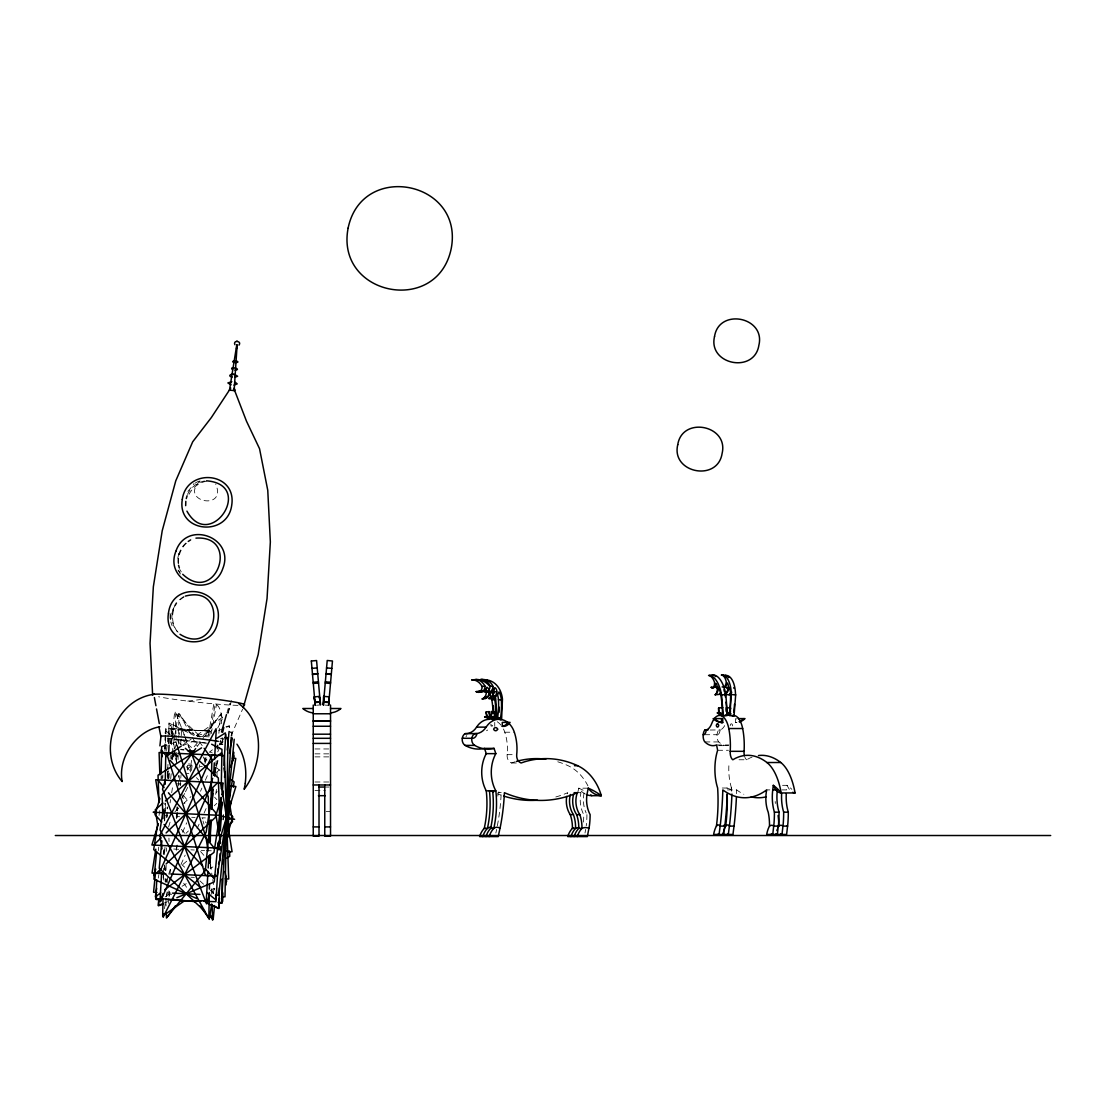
<?xml version="1.0" encoding="UTF-8"?>
<svg xmlns="http://www.w3.org/2000/svg" width="1106" height="1106" viewBox="0 0 1106 1106"><rect width="100%" height="100%" fill="white"/><g stroke="black" fill="none" stroke-linecap="round" stroke-linejoin="round"><path stroke-width="0.75" stroke-dasharray="5 3.75" d="M217.135 777.103L216.486 760.762M170.13 613.388L170.048 619.65L172.107 625.789M170.628 619.719L170.711 613.457M161.061 779.08L161.13 775.652M161.932 779.163L162.001 775.735M163.37 880.072L163.467 874.943M163.508 873.228L163.605 868.099M163.854 854.413L163.923 850.984M164.518 820.196L164.614 815.053M164.642 813.352L164.835 803.08M165.817 882.118L165.886 878.703M166.052 870.145L166.149 865.016M166.412 851.33L166.467 847.901M167.061 817.113L167.255 806.841M167.808 777.753L168.001 767.495M168.458 743.536L168.624 734.992M168.651 733.278L168.859 723.006L193.937 735.462M176.352 850.224L176.518 841.666M176.974 817.721L177.071 812.578M177.112 810.878L177.167 807.449M178.08 759.545L178.177 754.416M178.37 744.144L178.536 735.601M178.578 733.886L178.965 713.356L194.449 734.854M223.122 819.864L223.246 813.021M228.942 736.098L229.136 725.826L225.928 726.822M187.343 770.066L187.605 765.172M158.504 850.625L158.697 847.168M162.734 778.265L162.928 774.822M164.435 748.969L165.25 735.186M165.347 733.472L165.651 728.301L212.172 731.343M164.946 751.347L166.259 728.951L210.9 731.038M164.67 821.011L165.665 803.785M167.282 776.218L167.587 771.048M167.683 769.334L167.988 764.163M169.19 743.481L170.103 727.983L210.734 731.508M163.163 877.998L163.564 871.099M164.683 852.159L164.974 846.989M166.688 817.693L167.296 807.366M169.011 778.071L169.508 769.458M170.117 759.117L170.31 755.675M171.015 743.619L171.527 735.006M171.624 733.278L171.831 729.836L210.721 730.762M176.379 818.675L177.084 806.62M178.301 785.937L178.896 775.61M180.707 744.601L181.522 730.817L211.509 730.223M231.306 735.449L231.513 731.992L228.071 731.84M231.914 736.098L232.108 732.656L228.79 732.435M166.619 750.559L167.794 738.559M167.974 736.845L169.329 723.13L200.048 737.038M168.292 743.066L168.789 737.923M164.448 815.15L165.637 803.15M168.001 779.149L168.845 770.578M171.375 744.85L174.596 712.278L200.366 736.582M163.259 854.122L163.591 850.694M170.697 778.679L171.209 773.523M172.55 759.808L173.061 754.665M168.416 903.367L168.914 898.224M169.08 896.51L169.757 889.639M176.863 817.624L177.375 812.481M177.541 810.767L177.872 807.339M180.071 785.053L180.582 779.896M180.748 778.182L181.094 774.753M215.656 765.864L216.168 760.721M218.877 733.292L220.73 714.421L202.661 736.444M228.596 736.237L229.606 725.937L224.947 727.914M223.011 819.781L223.689 812.924M190.301 772.002L191.49 760.334M720.103 729.863L720.02 730.596A5.834 2.724 -90 0 1 717.075 734.674M191.476 770.536L192.43 762.449M728.481 745.527A41.89 19.535 -90 0 1 718.803 741.932A6.553 3.055 -90 0 1 717.061 734.716L717.227 733.527A6.553 3.055 -90 0 1 718.803 730.001L720.103 729.919A17.89 8.336 -90 0 0 725.26 724.43M159.043 815.481L160.107 808.652M170.283 743.785L171.084 738.67M171.347 736.969L172.149 731.84L174.734 733.928M167.296 775.831L168.098 770.702M168.071 778.721L169.412 770.177M171.292 758.232L171.817 754.817M172.094 753.117L178.508 712.153L191.642 736.002M158.296 878.067L158.835 874.666M170.075 802.97L170.614 799.555M171.679 792.739L173.02 784.195M164.476 908.662L166.08 898.431M166.342 896.717L167.421 889.888M169.826 874.528L171.167 865.998M216.624 765.504L217.426 760.389M219.845 745.029L220.91 738.2M213.292 893.759L214.357 886.929M216.458 789.435L215.49 795.421L217.066 791.329M208.343 735.2L213.817 704.024C220.868 703.941 220.73 715.015 222.928 719.73M208.232 735.089L209.698 735.296L215.145 704.232M211.232 733.637L216.513 704.218M584.991 833.025L585.682 829.417M577.774 792.698L578.701 788.177L588.254 788.177M495.861 833.025L496.635 829.431M199.011 767.993L199.757 764.716M177.79 558.171L179.117 552.406M171.859 613.623L173.421 607.927M226.924 713.011L229.633 703.499M227.836 713.259L231.444 700.61M228.113 713.287L230.822 703.775M171.9 758.426L172.882 755.177M174.859 748.707L177.817 738.988M178.301 737.356L181.26 727.637L184.315 735.601M167.296 774.186L168.278 770.937M171.72 759.601L173.2 754.734M168.596 826.97L170.573 820.486M166.301 882.27L168.278 875.786M168.762 874.169L171.236 866.067M176.158 849.864L179.117 840.145M216.555 765.435L219.029 757.333M204.278 761.993L206.421 756.117M204.942 763.472L207.168 757.817M231.071 735.725L242.587 709.195M182.573 832.265L186.707 822.809M200.504 791.274L201.886 788.122M205.329 780.242L208.785 772.361M217.744 751.859L223.951 737.674M180.969 864.519L185.172 855.159M197.075 828.671L199.163 823.984M204.071 813.076L206.172 808.403M182.366 797.91L184.674 793.348M185.449 791.827L187.757 787.265M217.73 727.983L222.347 718.872M175.011 605.549C169.937 613.719 171.167 625.429 178.052 632.203M187.896 491.368L193.951 484.262L193.384 483.82M187.508 494.423C190.757 487.387 197.38 482.161 205.052 480.847M197.628 745.928L203.545 737.813M204.541 736.458L221.311 713.481L221.67 723.766M194.144 746.799L198.403 741.614M185.849 543.032C180.015 548.217 177.084 556.18 178.149 563.922M185.946 833.371L188.407 830.965M214.301 805.749L216.762 803.343M174.997 811.68L178.688 808.196M183.596 803.55L190.979 796.583M216.776 772.195L219.237 769.873M182.905 864.463L187.992 860.081M200.02 480.958C178.73 501.737 227.421 511.414 215.698 484.069M187.149 768.988L193.799 763.942M209.794 751.817L212.449 749.799M220.453 743.744L223.108 741.725M182.684 745.071L191.172 739.154M196.827 735.213L225.099 715.513M165.209 896.842L170.822 893.316M182.048 886.279L186.264 883.639M210.112 868.666L212.919 866.91M184.163 596.811L178.467 601A24.014 23.212 -83.6 0 1 184.481 596.106M739.015 759.767L746.716 759.767L748.873 758.536A119.821 55.881 -90 0 1 752.052 757.14M182.905 745.596L193.813 741.006M203.145 737.08L209.38 734.453M218.712 730.527L223.384 728.564M164.407 902.938L167.518 901.639M503.451 729.006A21.111 16.59 -90 0 1 504.778 732.213A43.148 33.913 -90 0 1 507.129 754.665A7.576 5.945 -90 0 0 511.525 762.988L515.092 761.785M171.319 743.605L184.163 739.651M197.02 735.711L211.467 731.26M211.661 889.376L214.868 888.395M199.301 481.096L198.568 481.317A24.014 22.77 -52 0 0 193.204 484.483M187.854 701.121L201.112 699.462M316.523 705.269L320.45 704.923M735.393 718.596L735.393 722.591L736.61 722.591L736.61 718.596M710.204 730.015L720.103 729.919M504.778 732.213L514.331 732.213M704.729 734.716L717.061 734.716M704.923 741.932L718.803 741.932M716.577 744.96L728.909 744.96M718.789 745.665L726.504 745.665M314.975 748.956L328.8 748.956M717.642 750.283L728.439 750.283M314.975 753.85L328.8 753.85M507.129 754.665L513.502 754.665M314.975 756.877L328.8 756.877M511.525 762.988L516.308 762.988M314.975 781.997L330.528 781.997M782.55 785.329L787.168 785.329A87.72 40.908 -90 0 1 791.855 789.338M326.215 787.043L329.09 787.043M722.273 788.025L731.522 788.025A93.83 43.756 -90 0 1 731.688 791.205M727.43 789.905L736.679 789.905A145.08 67.66 -90 0 0 743.84 794.246M766.693 789.905L769.776 789.905M781.997 789.905L786.615 789.905L787.168 785.329A23.212 10.825 90 0 0 790.375 790.527M314.975 790.389L325.344 790.389M497.354 825.809A186.292 146.407 90 0 0 501.225 792.698L498.032 792.698A186.292 146.407 90 0 1 497.838 796.403M575.77 792.698L584.148 792.698A26.793 21.055 -90 0 0 586.139 813.021M326.215 811.569L330.528 811.569M219.444 743.992L222.859 744.144M197.131 736.278L209.145 736.845M220.481 738.614L223.91 738.78M172.218 755.426L179.089 755.744M177.499 783.767L180.942 783.933M176.213 816.56L179.642 816.712M191.67 817.279L195.098 817.431M205.398 817.915L201.969 817.763L206.31 822.988M173.683 849.035L178.84 849.27M190.868 849.837L194.297 850.002M201.168 850.32L204.596 850.473M206.31 850.555L211.467 850.804M190.923 877.224L194.366 877.39M167.31 892.888L170.753 893.054M166.619 894.104L171.776 894.339M209.49 752.177L212.131 752.343M324.639 705.047L328.579 705.379M207.099 743.204L164.67 737.743M186.347 773.301L188.863 773.55M180.845 749.246L184.025 749.661M180.651 749.661L183.873 750.089M498.364 792.076L501.225 792.698M174.347 754.375L177.582 755.177M164.504 815.025L167.725 815.827M726.891 788.025L732.061 789.905A189.043 88.162 90 0 1 731.937 793.679M181.19 739.14L191.518 747.49M204.416 757.914L207.002 760.002M217.329 768.338L219.914 770.426M170.172 734.66L165.098 730.098L165.223 733.527M171.444 735.794L184.108 747.2M182.144 864.933L184.674 867.215M199.882 880.888L203.684 884.316M210.016 890.012L213.817 893.427M173.697 753.117L178.246 758.025M186.209 766.596L190.757 771.49M196.439 777.615L198.721 780.076M214.633 797.219L216.9 799.666M174.416 753.117L177.914 756.891M181.315 829.389L184.716 833.302M200.587 851.537L205.108 856.749M183.513 795.504L188.932 802.044M199.287 741.573L203.158 746.951M183.679 883.21L187.55 888.588M179.766 569.424L181.246 571.857M178.536 570.295L180.126 572.922M177.983 570.088L180.375 574.028M192.458 737.495L197.38 746.439M203.131 756.863L205.592 761.343M184.356 735.048L175.177 711.324L175.965 733.61M184.979 736.637L189.264 747.711M184.923 737.19L189.209 748.347M202.992 820.984L204.029 824.219M177.264 745.914L170.711 725.024L172.066 733.43M181.813 793.997L184.84 803.633M211.536 888.809L213.555 895.238M171.693 751.734L174.057 759.49M172.26 751.499L174.554 759.283M172.536 752.135L174.789 759.822M173.808 749.854L176.573 762.601M175.149 754.168L176.697 760.264M210.306 864.436L212.476 877.888M212.739 879.574L214.37 889.666M172.342 735.117L174.499 748.568M174.776 750.255L176.67 762.034M178.84 775.486L180.458 785.578M164.711 865.639L165.527 870.685M166.868 879.09L167.421 882.464M168.776 890.869L169.854 897.602M164.462 866.91L165.001 870.284M222.168 737.481L222.458 746.052M210.624 863.606L210.859 870.463M211.536 889.321L211.716 894.464M176.02 735.324L176.379 745.61M176.628 752.467L176.932 761.039M165.278 735.241L165.831 750.67M168.928 838.099L169.052 841.528M164.047 849.449L164.241 854.592M164.6 864.892L164.849 871.749M165.084 878.606L165.209 882.035M165.872 900.892L166.052 906.035M494.741 722.412L494.741 726.352M237.97 705.351A46.411 2.571 6.2 0 1 158.545 696.739M189.057 494.285A24.014 22.77 -52 0 1 207.306 481.041M178.619 563.562A24.014 23.198 -69.6 0 1 187.108 542.562M177.181 631.471A24.014 23.212 -83.6 0 1 174.472 607.65M222.735 744.117A33.65 1.866 6.2 0 1 219.652 744.02M205.426 743.038A33.65 1.866 6.2 0 1 168.886 738.559M219.693 741.587A33.65 1.866 6.2 0 1 222.776 742.154M202.26 766.444A12.525 0.691 6.2 0 1 200.255 766.375M191.407 765.628A12.525 0.691 6.2 0 1 188.186 765.255M188.476 763.928A12.525 0.691 6.2 0 1 191.697 764.26M492.184 726.255A16.355 10.106 -90 0 1 490.635 725.716M492.654 725.716A16.355 10.106 90 0 1 490.705 724.375M497.216 721.72A21.111 16.59 -90 0 1 501.709 726.13M557.783 761.785A118.093 92.807 -90 0 1 568.097 765.698A50.447 39.65 90 0 1 587.936 785.882M585.24 793.997A22.88 17.973 -90 0 1 578.701 788.177A86.448 67.936 -90 0 1 584.3 790.873M583.429 822.076A69.775 54.83 -90 0 0 583.747 814.638A26.793 21.055 -90 0 1 580.954 792.698M586.927 814.638A69.775 54.83 -90 0 1 586.235 825.753M466.718 735.573A5.751 4.521 -90 0 1 465.985 736.707M500.755 795.034A142.978 112.356 90 0 1 497.783 793.914M555.834 796.97A142.978 112.356 90 0 0 567.724 792.698A20.71 16.272 -90 0 0 567.171 794.509M487.594 730.015A2.862 2.253 -90 0 1 486.488 730.734M736.928 722.356A16.59 14.682 90 0 1 735.393 722.591M731.522 788.025A33.208 15.484 -90 0 1 729.089 762.518M736.679 789.905A189.043 88.162 90 0 1 736.568 793.679M775.375 803.454A21.014 9.802 90 0 1 775.195 801.518M746.716 759.767A7.687 3.581 -90 0 1 744.919 757.361M732.476 725.909A2.903 1.355 -90 0 0 732.614 725.453A2.903 1.355 -90 0 0 731.398 723.822A2.903 1.355 -90 0 0 730.181 725.453A2.903 1.355 -90 0 0 730.306 725.909"/><path stroke-width="1.5" d="M323.657 696.351L323.657 702.103L328.897 702.573L328.897 696.821L323.657 696.351L323.325 704.909L323.699 701.785L328.952 702.255L328.62 705.061M328.897 696.821L328.841 702.891M158.78 898.832L158.656 905.676L163.467 904.196M161.158 773.951L161.683 746.578L166.508 745.085M163.011 898.888L162.693 916.003L183.9 901.224M165.195 784.265L165.72 756.891L181.273 746.052M209.324 892.487L208.827 918.146L200.117 906.063M209.38 889.072L209.476 883.929M209.877 863.399L210.029 854.855M210.292 841.168L210.693 820.638M210.914 808.652L211.854 759.048L204.126 748.292M219.334 887.966L218.947 908.496L213.043 905.565M219.859 860.592L219.983 853.749M220.177 843.477L220.343 834.933M220.44 829.79L221.062 797.288M221.228 788.73L221.974 749.384L211.647 744.255M226.108 884.938L226.274 876.381M226.993 838.735L227.048 835.32M227.283 823.348L227.546 809.661M185.67 505.649L185.808 501.35M492.958 718.001L492.861 719.619M499.041 712.375L499.318 707.232M234.126 390.695L237.14 344.865M156.789 879.906L155.683 898.86L162.319 899.289M156.485 896.067L156.292 899.51L159.72 899.662M161.642 872.689L160.135 898.542L195.679 901.625M168.596 753.822L169.094 745.209M207.983 871.404L206.269 900.699L182.601 901.155M208.191 867.961L208.896 855.906L210.043 862.749M209.698 842.122L211.011 819.726M211.605 809.385L212.822 788.716M213.624 774.933L214.329 762.863M214.536 759.421L216.237 730.14M217.882 868.943L215.96 901.667L204.126 901.39M218.988 849.989L219.79 836.205M221.808 801.753L220.094 831.035L218.324 777.974L185.379 748.333M222.209 794.855L222.914 782.799M223.924 765.573L225.735 734.564M231.209 737.163L221.546 902.551L218.103 902.399M222.748 892.874L222.14 903.201L218.822 902.994M225.071 853.251L225.361 848.081M226.177 834.297L226.371 830.855M226.882 822.228L227.587 810.173M231.513 742.983L231.818 737.813M191.919 754.251L192.126 751.209L187.979 750.794M727.029 714.462A45.761 21.608 -84.4 0 0 729.075 715.347L734.066 715.776L735.67 694.927L731.301 694.499A24.152 11.226 -84.4 0 0 722.066 675.006L721.872 675.13A13.866 6.442 -84.4 0 1 726.241 681.752A5.599 2.599 -84.4 0 1 723.808 687.338M245.242 783.242C246.984 769.817 244.758 755.467 236.947 744.172M323.325 704.923L327.21 660.489L332.464 661.001L328.579 705.379M156.637 851.731L153.928 879.173L196.965 898.639M155.269 875.109L153.568 892.252L157.011 892.404M161.918 840.878L159.209 868.307L204.61 911.137M158.863 898.708L158.186 905.565L162.858 903.602M210.251 820.735L205.343 870.463L167.061 917.081M211.44 808.735L212.96 793.306M214.647 776.149L215.49 767.578M217.357 748.721L217.688 745.292M218.117 842.551L214.218 881.98L176.863 897.699M218.96 833.965L222.002 803.108M222.845 794.537L223.177 791.108M224.532 777.38L225.043 772.237M227.242 749.951L228.596 736.237M214.55 905.524L213.195 919.238L209.518 915.768M234.223 739.25L218.836 895.293L215.394 895.141M219.486 898.086L218.476 908.372L207.721 903.505M222.873 863.8L223.205 860.371M226.924 822.643L228.113 810.643M228.956 802.071L230.145 790.057M233.007 760.914L233.864 752.343M159.914 745.873L160.909 736.637L158.877 726.642M236.532 349.04L236.891 345.86M323.699 701.785L323.629 702.504M772.748 834.449L774.006 823.458A70.798 33.028 -90 0 0 774.421 812.177A27.18 12.678 90 0 1 772.748 789.905L773.301 785.329A87.72 40.908 -90 0 1 781.182 792.947L795.048 792.947A51.194 23.876 -90 0 0 780.795 762.518A119.821 55.881 -90 0 0 758.481 755.536M719.08 834.449L720.476 823.514A189.043 88.162 -90 0 0 722.812 789.905A145.08 67.66 -90 0 0 766.693 789.905A21.014 9.802 90 0 0 768.214 812.177A31.217 14.558 -90 0 1 769.5 826.099A20.585 9.608 90 0 0 766.693 834.449L786.615 834.449L787.873 823.458A70.798 33.028 -90 0 0 788.302 812.177A27.18 12.678 90 0 1 786.269 793.707M723.711 834.449L725.107 823.514A189.043 88.162 90 0 0 727.319 793.679M728.329 834.449L729.725 823.514A189.043 88.162 90 0 0 731.895 794.938M777.366 834.449L778.624 823.458A70.798 33.028 -90 0 0 779.053 812.177A27.18 12.678 -90 0 1 777.366 789.905L772.748 789.905M781.997 834.449L783.255 823.458A70.798 33.028 -90 0 0 783.67 812.177A27.18 12.678 90 0 1 781.638 793.707M487.207 680.328A23.807 18.636 -81.9 0 0 482.728 679.457L480.419 679.554L485.631 679.872A23.807 18.636 -81.9 0 1 502.442 699.089L501.585 719.633L500.327 719.633L500.562 718.001L497.617 717.587L497.382 719.218L497.617 717.587A66.249 51.858 -81.9 0 0 498.447 699.6A16.866 13.203 -81.9 0 0 497.258 694.001M733.292 715.637L733.278 715.776A45.761 21.608 -84.4 0 1 732.863 715.623M730.126 710.633L730.527 708.047L726.324 707.633A7.148 3.401 -78.6 0 0 726.296 711.545M157.702 824.011L153.679 849.615L200.158 887.15M155.78 849.214L152.034 873.118L165.776 873.754M163.259 809.44L160.052 829.915L209.283 919.363L211.688 903.989M156.693 888.312L155.352 896.842L160.688 892.805M163.674 913.791L163.135 917.206L206.186 832.071L212.877 789.408M221.725 802.928L213.97 852.422L164.683 889.777M222.804 796.099L223.343 792.684M229.495 753.435L231.901 738.075M216.707 892.832L215.642 899.662L206.601 892.362M227.145 826.265L231.168 800.675M233.311 787.016L234.113 781.901L231.527 779.813M230.518 390.335L229.495 390.128L236.781 344.823M497.354 719.204L497.617 717.587L497.396 719.094M500.299 719.619L500.548 718.043M328.731 703.568L328.952 702.255M245.352 783.269L244.122 789.325C262.689 765.103 265.592 723.324 238.924 703.775M586.498 794.578A22.88 17.973 -90 0 0 591.779 795.684L601.332 795.684A22.88 17.973 -90 0 1 588.254 788.177L587.327 792.698A26.793 21.055 -90 0 0 590.12 814.638A69.775 54.83 -90 0 1 589.415 825.753L587.327 836.592L567.724 836.592A20.295 15.94 -90 0 1 572.396 828.366A30.774 24.18 90 0 0 570.254 814.638A20.71 16.272 -90 0 1 566.756 796.389M221.49 732.034L226.467 714.587M223.785 727.472L222.693 732.296M186.278 498.571L187.094 495.806M165.485 779.481L162.527 789.214L206.532 903.865L209.49 894.146M159.9 798.491L154.964 814.68L161.794 822.035M158.31 823.956L151.909 845.012L217.163 848.067L235.896 786.49L232.454 786.338M155.78 869.095L153.803 875.579L161.186 868.611M162.858 893.607L160.384 901.708L208.675 791.357L212.615 778.403M213.596 775.154L215.573 768.684M221.172 798.062L215.255 817.5L166.094 863.966M222.154 794.813L223.136 791.578M230.532 767.274L233.988 755.937M215.076 875.15L214.094 878.385L204.997 868.583M218.532 863.814L220.011 858.947M228.389 831.408L232.827 816.822L230.546 814.375M243.265 707.646L258.182 654.558L267.044 598.54L270.348 541.94L267.763 490.317L259.537 448.704L246.486 421.192L233.808 388.358M216.071 728.674L159.831 835.362L162.001 848.814M175.011 605.549L176.448 603.047M230.753 388.04L211.343 417.556L192.693 441.806L175.771 480.82L162.209 530.783L153.347 586.802L150.043 643.388L152.628 695.024A46.411 2.571 6.2 0 1 202.246 697.582A46.411 2.571 6.2 0 1 243.486 705.199M239.007 345.127C242.255 340.869 232.619 339.819 234.887 344.699M195.665 748.624L162.112 794.592L162.955 818.592M171.416 911.275L166.481 918.035L166.301 912.892M173.393 908.565L175.356 905.869M229.495 390.128L234.596 390.639M153.775 844.984L161.172 837.767M166.094 832.97L217.868 782.523L222.721 783.725M162.886 803.15L155.255 809.716L157.688 824.855M165.444 800.965L221.435 752.813L221.974 756.186M229.993 823.984L232.536 821.786L228.748 798.242M188.241 541.456L190.647 539.88M201.541 747.877L158.034 775.168L159.001 802.597M216.97 738.186L225.389 732.905L225.638 739.762M226.951 858.104L229.758 856.348L229.578 851.205M185.393 596.093C229.716 584.286 217.661 658.111 180.001 634.263M170.642 900.325L173.753 899.012M195.942 538.124C240.693 535.055 215.933 605.729 182.725 574.277M744.435 755.827A7.687 3.581 -90 0 1 744.075 751.32A43.784 20.42 -90 0 0 742.665 728.536L728.785 728.536A21.415 9.995 -90 0 0 711.808 723.379A17.89 8.336 -90 0 1 706.236 729.919L704.923 730.001A6.553 3.055 -90 0 0 703.14 735.96A6.553 3.055 -90 0 0 704.923 741.932A41.89 19.535 90 0 0 716.577 744.96L717.642 750.283A33.208 15.484 -90 0 0 717.642 788.025A93.83 43.756 -90 0 1 716.425 826.099A20.585 9.608 -90 0 0 713.619 834.449L732.96 834.449L734.356 823.514A189.043 88.162 90 0 0 736.402 797.44M476.23 680.135A23.807 18.636 81.9 0 0 473.935 679.872L471.64 679.969L476.838 679.457A23.807 18.636 81.9 0 1 489.626 686.066M482.175 690.849A7.424 5.807 81.9 0 1 476.147 691.609A5.516 4.313 81.9 0 0 482.092 686.508L484.995 686.107A13.659 10.701 81.9 0 0 476.534 679.582L475.58 679.513M476.147 691.609L479.05 691.209A7.424 5.807 81.9 0 0 486.82 687.241A4.23 3.304 81.9 0 1 489.211 690.614M485.202 688.609A4.23 3.304 81.9 0 1 486.391 691.955A7.88 6.166 81.9 0 1 482.188 698.951L485.092 698.55A13.576 10.631 81.9 0 0 491.506 691.54A16.866 13.203 81.9 0 1 494.741 699.6A66.249 51.858 81.9 0 1 495.889 717.6M489.364 693.144A16.866 13.203 81.9 0 1 491.838 700.015L494.741 699.6M489.032 711.614L489.585 716.688L486.654 717.103L486.101 712.029L489.032 711.614A7.037 5.364 74.4 0 0 491.603 716.978L484.635 716.812A45.097 35.06 82.1 0 0 491.493 719.329M159.928 726.794C137.545 730.209 117.526 756.725 122.158 781.555C96.637 751.859 114.872 699.213 154.439 694.222L154.107 694.264M718.61 713.218L718.61 707.992L722.799 707.564M715.388 686.923L711.172 687.338A5.599 2.599 84.4 0 0 714.517 682.167A13.866 6.442 84.4 0 0 709.126 675.545L709.305 675.42A24.152 11.226 84.4 0 1 721.554 694.927L723.324 715.776L722.564 715.776A45.761 21.608 84.3 0 1 717.352 712.928L720.144 712.651M722.66 713.232L719.868 713.508A7.148 3.442 -90 0 1 718.61 707.992M715.734 676.568A13.866 6.442 84.4 0 0 713.342 675.13L712.14 675.102L713.522 675.006A24.152 11.226 84.4 0 1 725.771 694.499L727.541 715.347L722.55 715.762L722.522 714.117A67.217 31.231 84.4 0 0 721.015 695.868A17.115 7.949 84.4 0 0 718.693 687.683A13.784 6.401 84.4 0 1 715.153 694.789L719.37 694.374A13.784 6.401 84.4 0 0 720.918 692.868M708.545 675.476L712.762 675.061M721.554 694.927L725.923 694.499M727.541 715.347L722.55 715.776L722.536 714.158M311.325 661.001L316.579 660.545L320.45 704.923L320.284 701.771L315.03 702.227L315.196 705.047M311.975 668.37L317.215 667.913M312.473 674.079L317.712 673.609M312.5 674.453L317.754 673.996M313.192 682.278L318.431 681.821M313.288 683.453L318.542 682.996M727.762 676.457A13.866 6.442 -84.4 0 0 726.089 675.545L724.886 675.517L726.283 675.42A24.152 11.226 -84.4 0 1 735.518 694.927L735.67 694.927M234.762 377.34L237.61 376.247L234.818 374.547M233.988 385.123L237.223 383.879L235.246 382.303M236.56 341.298L237.348 341.27M206.449 480.82C255.68 484.525 210.085 552.806 186.928 511.138M731.301 694.499L729.849 715.347L729.089 715.347L729.296 713.743A67.217 31.231 -84.4 0 0 730.61 695.439A17.115 7.949 -84.4 0 0 729.559 687.268A13.784 6.401 -84.4 0 1 724.914 694.374L729.13 694.789A13.784 6.401 -84.4 0 0 731.743 692.176M313.247 708.504L302.823 708.504A18.277 18.277 0 0 0 313.247 712.9M330.528 708.504L340.966 708.504A18.277 18.277 0 0 1 330.528 712.9M313.247 713.771L330.528 713.771M738.296 718.596L745.002 718.596A16.59 14.682 -90 0 1 739.638 721.942M313.247 720.96L330.528 720.96M313.247 721.057L330.528 721.057M721.527 722.591L722.743 722.591L722.743 718.596L713.135 718.596A16.59 14.682 90 0 0 721.527 722.591L721.527 718.596M313.247 726.255L330.528 726.255M502.276 726.352L504.295 726.352A16.355 10.106 90 0 0 510.073 722.412L502.276 722.412L502.276 726.352A16.355 10.106 -90 0 0 508.041 722.412M489.156 836.592A20.295 15.94 -90 0 1 493.815 828.366A92.475 72.664 90 0 0 495.834 790.845A32.724 25.715 -90 0 1 495.834 753.642L494.064 748.389L484.497 748.389A41.281 32.447 -90 0 1 465.156 745.403A6.456 5.074 -90 0 1 462.28 738.31L462.543 737.121A6.456 5.074 -90 0 1 465.156 733.651L467.313 733.568A17.627 13.853 -90 0 0 476.589 727.126L486.142 727.126A21.111 16.59 -90 0 1 514.331 732.213A43.148 33.913 -90 0 1 516.696 754.665A7.576 5.945 -90 0 0 521.078 762.988L524.645 761.785A118.093 92.807 -90 0 1 577.65 765.698A50.447 39.65 -90 0 1 601.332 795.684A86.448 67.936 90 0 0 588.254 788.177M704.923 730.001L708.006 730.001M465.156 733.651L476.88 733.568A17.627 13.853 90 0 0 486.142 727.126M313.247 734.19L330.528 734.19M313.247 738.31L330.528 738.31M313.247 743.412L330.528 743.412M465.156 745.403L474.723 745.403A41.281 32.447 90 0 0 494.064 748.389M728.785 728.536A43.784 20.42 -90 0 1 730.209 751.32L744.075 751.32M484.497 748.389L486.267 753.642L495.834 753.642M730.209 751.32A7.687 3.581 -90 0 0 732.849 759.767L734.992 758.536A119.821 55.881 -90 0 1 766.914 762.518L780.795 762.518M574.47 765.698L577.65 765.698M313.247 784.97L330.528 784.97M319.012 787.043L324.763 787.043M577.291 836.592A20.295 15.94 -90 0 1 581.95 828.366A30.774 24.18 -90 0 0 579.821 814.638A20.71 16.272 -90 0 1 577.291 792.698A142.978 112.356 -90 0 1 504.405 792.698A186.292 146.407 90 0 1 500.548 825.809L498.225 836.592L479.603 836.592A20.295 15.94 90 0 1 484.262 828.366A92.475 72.664 -90 0 0 486.267 790.845L495.834 790.845M574.097 792.698L577.291 792.698M318.431 795.684L325.344 795.684M774.421 812.177L779.053 812.177M783.67 812.177L788.302 812.177M570.254 814.638L573.447 814.638A30.774 24.18 -90 0 1 575.576 828.366A20.295 15.94 90 0 0 570.917 836.592M573.544 794.509A20.71 16.272 90 0 0 576.627 814.638L579.821 814.638M313.247 826.915L319.012 826.915M324.763 826.915L330.528 826.915M55.3 835.514L1050.7 835.514M180.458 900.837L200.753 901.307M234.942 370.151C243.168 369.28 227.85 365.63 232.564 369.736M231.79 381.681L227.891 382.925L231.057 384.847M224.601 737.564L228.043 737.73L225.002 896.828L221.573 896.676M172.826 753.158L159.084 752.509L159.872 774.794M177.969 753.393L224.338 755.564L228.707 878.993L225.278 878.828M232.315 758.232L235.758 758.398L217.288 876.159L170.932 874.003M226.011 818.882L234.596 819.283L218.449 815.274L153.195 812.233L156.43 813.034M228.638 851.606L232.08 851.758L220.979 782.785L155.725 779.744L159.236 801.615M172.467 893.136L199.937 894.408M180.319 900.63L195.776 901.349M165.651 899.51L195.555 901.473M481.414 679.513L482.41 679.582A13.659 10.701 -81.9 0 1 490.165 686.107L493.069 686.508A5.516 4.313 -81.9 0 1 486.571 691.609L483.668 691.209A5.516 4.313 -81.9 0 0 490.165 686.107M484.373 679.927L485.313 679.983A13.659 10.701 -81.9 0 1 493.069 686.508M472.635 679.913L473.631 679.983A13.659 10.701 81.9 0 1 482.092 686.508M234.956 360.625C226.771 362.727 244.011 363.376 235.454 360.68M234.306 374.464C231.292 373.289 226.924 376.137 232.163 377.091M326.56 667.913L331.814 668.37M326.063 673.609L331.316 674.079M326.035 673.996L331.275 674.453M325.344 681.821L330.597 682.278M325.247 682.996L330.487 683.453M233.145 374.326L233.933 374.409M721.306 675.061L725.522 675.476M722.094 686.923L724.914 687.199M730.928 713.494L726.739 713.08L729.31 713.702L729.089 715.347L734.066 715.776M192.126 751.209L194.919 751.527M493.87 691.54L496.774 691.955A7.88 6.166 -81.9 0 1 491.824 698.951L488.921 698.55A7.88 6.166 -81.9 0 0 493.87 691.54A4.23 3.304 -81.9 0 0 493.276 688.526M498.447 699.6L501.35 700.015A66.249 51.858 -81.9 0 1 500.562 718.001L492.364 716.826A45.097 35.06 -81.9 0 0 499.635 719.494M496.705 719.08A45.097 35.06 -81.9 0 1 489.433 716.412L491.423 716.702L491.423 711.545L494.354 711.96A7.037 5.447 -90 0 0 496.345 717.393M489.433 716.412L494.354 717.117L494.354 711.96M484.635 716.812L488.672 717.393M493.746 791.772L489.46 790.845A92.475 72.664 90 0 1 487.442 828.366A20.295 15.94 90 0 0 482.783 836.592M717.352 712.928L722.522 714.117M215.642 755.329L212.421 754.527L159.223 872.98L162.458 873.781M169.508 753.172L166.273 752.37L205.37 875.123L208.605 875.924M230.795 785.73L234.016 786.532M218.905 848.993L214.066 847.79L168.444 792.795M226.979 850.998L230.2 851.8M164.061 824.482L202.73 866.136M166.812 756.518L161.144 750.006L162.223 756.739M170.213 760.43L215.546 812.537L219.071 834.408M157.591 779.702L164.103 787.569M189.873 749.287L208.26 796.749L209.836 841.32M210.79 915.436L212.629 920.192L212.076 904.749M177.264 745.914L205.979 837.519L208.135 850.97M178.55 565.29L179.366 568.042M154.384 697.582L155.918 705.711M156.527 708.96L159.305 723.573M319.385 697.001L320.284 702.421M314.132 697.457L315.044 702.877M223.868 767.965L224.947 774.684M219.61 837.767L220.412 842.813M225.016 871.404L226.647 881.51M311.325 660.946L315.21 705.379M315.03 702.227L315.113 703.582M497.092 719.218L495.723 698.674A23.807 18.636 81.9 0 0 494.99 695.854M493.442 705.932L493.815 712.776M228.113 810.062L229.094 837.491M220.384 836.26L220.509 839.689M220.744 846.546L220.868 849.975M221.905 879.132L222.693 901.418M210.32 855.035L210.444 858.463M320.284 701.771L320.298 703.112M330.528 705.02L330.528 836.108L324.763 836.108L324.763 784.97M319.012 784.97L319.012 836.108L313.247 836.108L313.247 705.02M160.909 736.637A33.65 1.866 6.2 0 1 180.416 736.873A33.65 1.866 6.2 0 1 218.297 741.352M491.838 700.015A66.249 51.858 81.9 0 1 493.055 713.107M484.995 686.107A5.516 4.313 81.9 0 1 479.05 691.209M486.032 696.379A13.576 10.631 81.9 0 1 482.188 698.951M489.294 691.54A7.88 6.166 81.9 0 1 485.092 698.55M492.764 690.586A23.807 18.636 81.9 0 1 494.009 693.144M495.129 719.08A45.097 35.06 82.1 0 1 487.566 716.398M487.179 715.444A7.037 5.364 74.4 0 1 486.101 712.029M486.571 691.609A7.424 5.807 -81.9 0 0 494.769 687.655A4.23 3.304 -81.9 0 1 496.774 691.955M488.327 691.43A7.424 5.807 -81.9 0 1 483.668 691.209M493.649 695.342A13.576 10.631 -81.9 0 1 493.041 695.964M492.419 696.545A13.576 10.631 -81.9 0 1 488.921 698.55M491.824 698.951A13.576 10.631 -81.9 0 0 499 691.955A16.866 13.203 -81.9 0 1 501.35 700.015M491.783 714.075A7.037 5.447 -90 0 1 491.423 711.545M486.267 790.845A32.724 25.715 -90 0 1 486.267 753.642M462.847 738.31A5.751 4.521 -90 0 1 462.28 738.255L471.833 738.31A5.751 4.521 -90 0 0 476.88 733.568L474.723 733.651A6.456 5.074 -90 0 0 471.737 739.527A6.456 5.074 -90 0 0 474.723 745.403M476.589 727.126A21.111 16.59 -90 0 1 488.976 719.301M516.405 761.398A118.093 92.807 -90 0 1 545.839 759.228M590.728 794.924A86.448 67.936 -90 0 1 591.779 795.684M589.028 828.366A13.009 10.217 -90 0 0 581.95 828.366L578.756 828.366A20.295 15.94 -90 0 0 574.097 836.592M492.64 790.845A92.475 72.664 -90 0 1 490.635 828.366A20.295 15.94 -90 0 0 485.976 836.592M491.603 827.744A7.507 5.903 -90 0 0 490.635 828.366L493.815 828.366A7.507 5.903 -90 0 1 500.036 828.366M491.645 827.357A7.507 5.903 -90 0 0 487.442 828.366L484.262 828.366A7.507 5.903 -90 0 1 484.732 828.021M537.475 800.205A142.978 112.356 90 0 1 503.742 796.057M573.544 827.91A13.009 10.217 90 0 0 572.396 828.366L575.576 828.366A13.009 10.217 90 0 1 579.115 827.551M576.627 814.638A30.774 24.18 -90 0 1 578.756 828.366A13.009 10.217 90 0 1 579.337 828.118M573.447 814.638A20.71 16.272 -90 0 1 570.364 794.509M743.771 718.596A16.59 14.682 90 0 1 739.154 721.665M722.743 722.591A16.59 14.682 -90 0 1 714.352 718.596M723.918 687.642A7.535 3.498 -84.4 0 0 727.209 682.9A4.286 1.991 -84.4 0 1 728.232 687.268A7.991 3.719 -84.4 0 1 724.914 694.374M730.942 692.785A7.991 3.719 -84.4 0 1 729.13 694.789M728.26 676.996A13.866 6.442 -84.4 0 1 728.73 677.619M728.467 687.448A5.599 2.599 -84.4 0 1 726.31 687.338A7.535 3.498 -84.4 0 0 728.135 688.056M734.522 704.149A67.217 31.231 -84.4 0 1 733.734 712.471M733.776 687.683A17.115 7.949 -84.4 0 1 733.942 688.278M730.485 711.96A7.148 3.401 -78.6 0 1 730.527 708.047M723.891 689.771A17.115 7.949 84.4 0 1 724.485 691.817M724.969 693.974A17.115 7.949 84.4 0 1 725.218 695.439A67.217 31.231 84.4 0 1 725.453 697.098M726.048 702.075A67.217 31.231 84.4 0 1 726.697 712.043M711.172 687.338A7.535 3.498 84.4 0 0 715.665 683.328A4.286 1.991 84.4 0 1 717.365 687.683A7.991 3.719 84.4 0 1 715.153 694.789M720.614 692.909A7.991 3.719 84.4 0 1 719.37 694.374M717.158 687.338A5.599 2.599 84.4 0 1 716.287 687.448M718.223 687.158A7.535 3.498 84.4 0 1 715.872 687.31M726.739 715.347A45.761 21.608 84.3 0 1 725.882 715.057M780.573 834.449A20.585 9.608 -90 0 1 780.725 833.648M727.499 834.449A20.585 9.608 -90 0 1 727.651 833.648M733.14 715.444A21.415 9.995 -90 0 1 742.665 728.536M792.656 792.297A23.212 10.825 90 0 0 795.048 792.947A87.72 40.908 -90 0 0 794.426 792.173M786.947 825.643A13.203 6.152 90 0 1 787.638 826.099L783.02 826.099A13.203 6.152 -90 0 0 778.748 826.099A20.585 9.608 90 0 0 778.154 827.26M773.301 785.329A23.212 10.825 90 0 0 781.182 792.947A51.194 23.876 -90 0 0 766.914 762.518M706.236 729.919A5.834 2.724 -90 0 1 703.195 734.716M769.5 826.099A13.203 6.152 -90 0 1 773.771 826.099L778.389 826.099A13.203 6.152 -90 0 0 778.043 825.85M722.882 834.449A20.585 9.608 90 0 1 723.379 832.099M723.808 830.606A20.585 9.608 90 0 1 725.674 826.099A93.83 43.756 -90 0 0 727.195 794.398M718.25 834.449A20.585 9.608 -90 0 1 718.402 833.648M723.905 825.242A7.618 3.553 -90 0 1 724.803 826.099L720.172 826.099A7.618 3.553 -90 0 0 716.425 826.099M771.324 834.449A20.585 9.608 -90 0 1 771.476 833.648M775.942 834.449A20.585 9.608 90 0 1 776.094 833.648M776.868 830.606A20.585 9.608 90 0 1 777.338 829.196M725.674 826.099A7.618 3.553 -90 0 1 729.421 826.099L734.052 826.099A7.618 3.553 -90 0 0 733.762 825.753M766.057 796.873A145.08 67.66 -90 0 1 751.195 796.873M778.071 815.523A31.217 14.558 90 0 1 778.748 826.099M168.471 613.153C162.872 646.084 214.218 653.494 217.993 620.231C223.357 587.286 172.342 579.876 168.471 613.153M182.296 499.387C176.739 532.539 227.352 537.599 231.707 505.304C237.085 471.709 186.638 467.313 182.296 499.387M495.889 717.628L495.834 719.218L495.889 717.628M234.596 389.118L234.5 390.349L234.596 389.118M348.114 228.113C335.159 295.648 437.34 315.984 451.207 248.629C464.174 181.094 361.98 160.771 348.114 228.113M677.757 444.681C670.872 472.967 717.614 482.271 722.094 453.501C728.965 425.216 682.222 415.925 677.757 444.681M714.545 336.431C707.674 364.717 754.416 374.008 758.882 345.252C765.767 316.966 719.024 307.662 714.545 336.431M175.909 551.23C163.481 582.281 212.145 600.185 222.831 568.498C235.26 537.447 186.596 519.543 175.909 551.23M319.288 696.434L314.035 696.891L315.044 702.559L320.284 702.103L319.288 696.434M497.659 729.172A2.862 2.253 -90 0 0 493.608 729.172A2.862 2.253 -90 0 0 497.659 729.172M717.518 723.822A2.903 1.355 -90 0 0 716.301 725.453A2.903 1.355 -90 0 0 717.518 727.084A2.903 1.355 -90 0 0 718.734 725.453A2.903 1.355 -90 0 0 717.518 723.822"/></g></svg>
